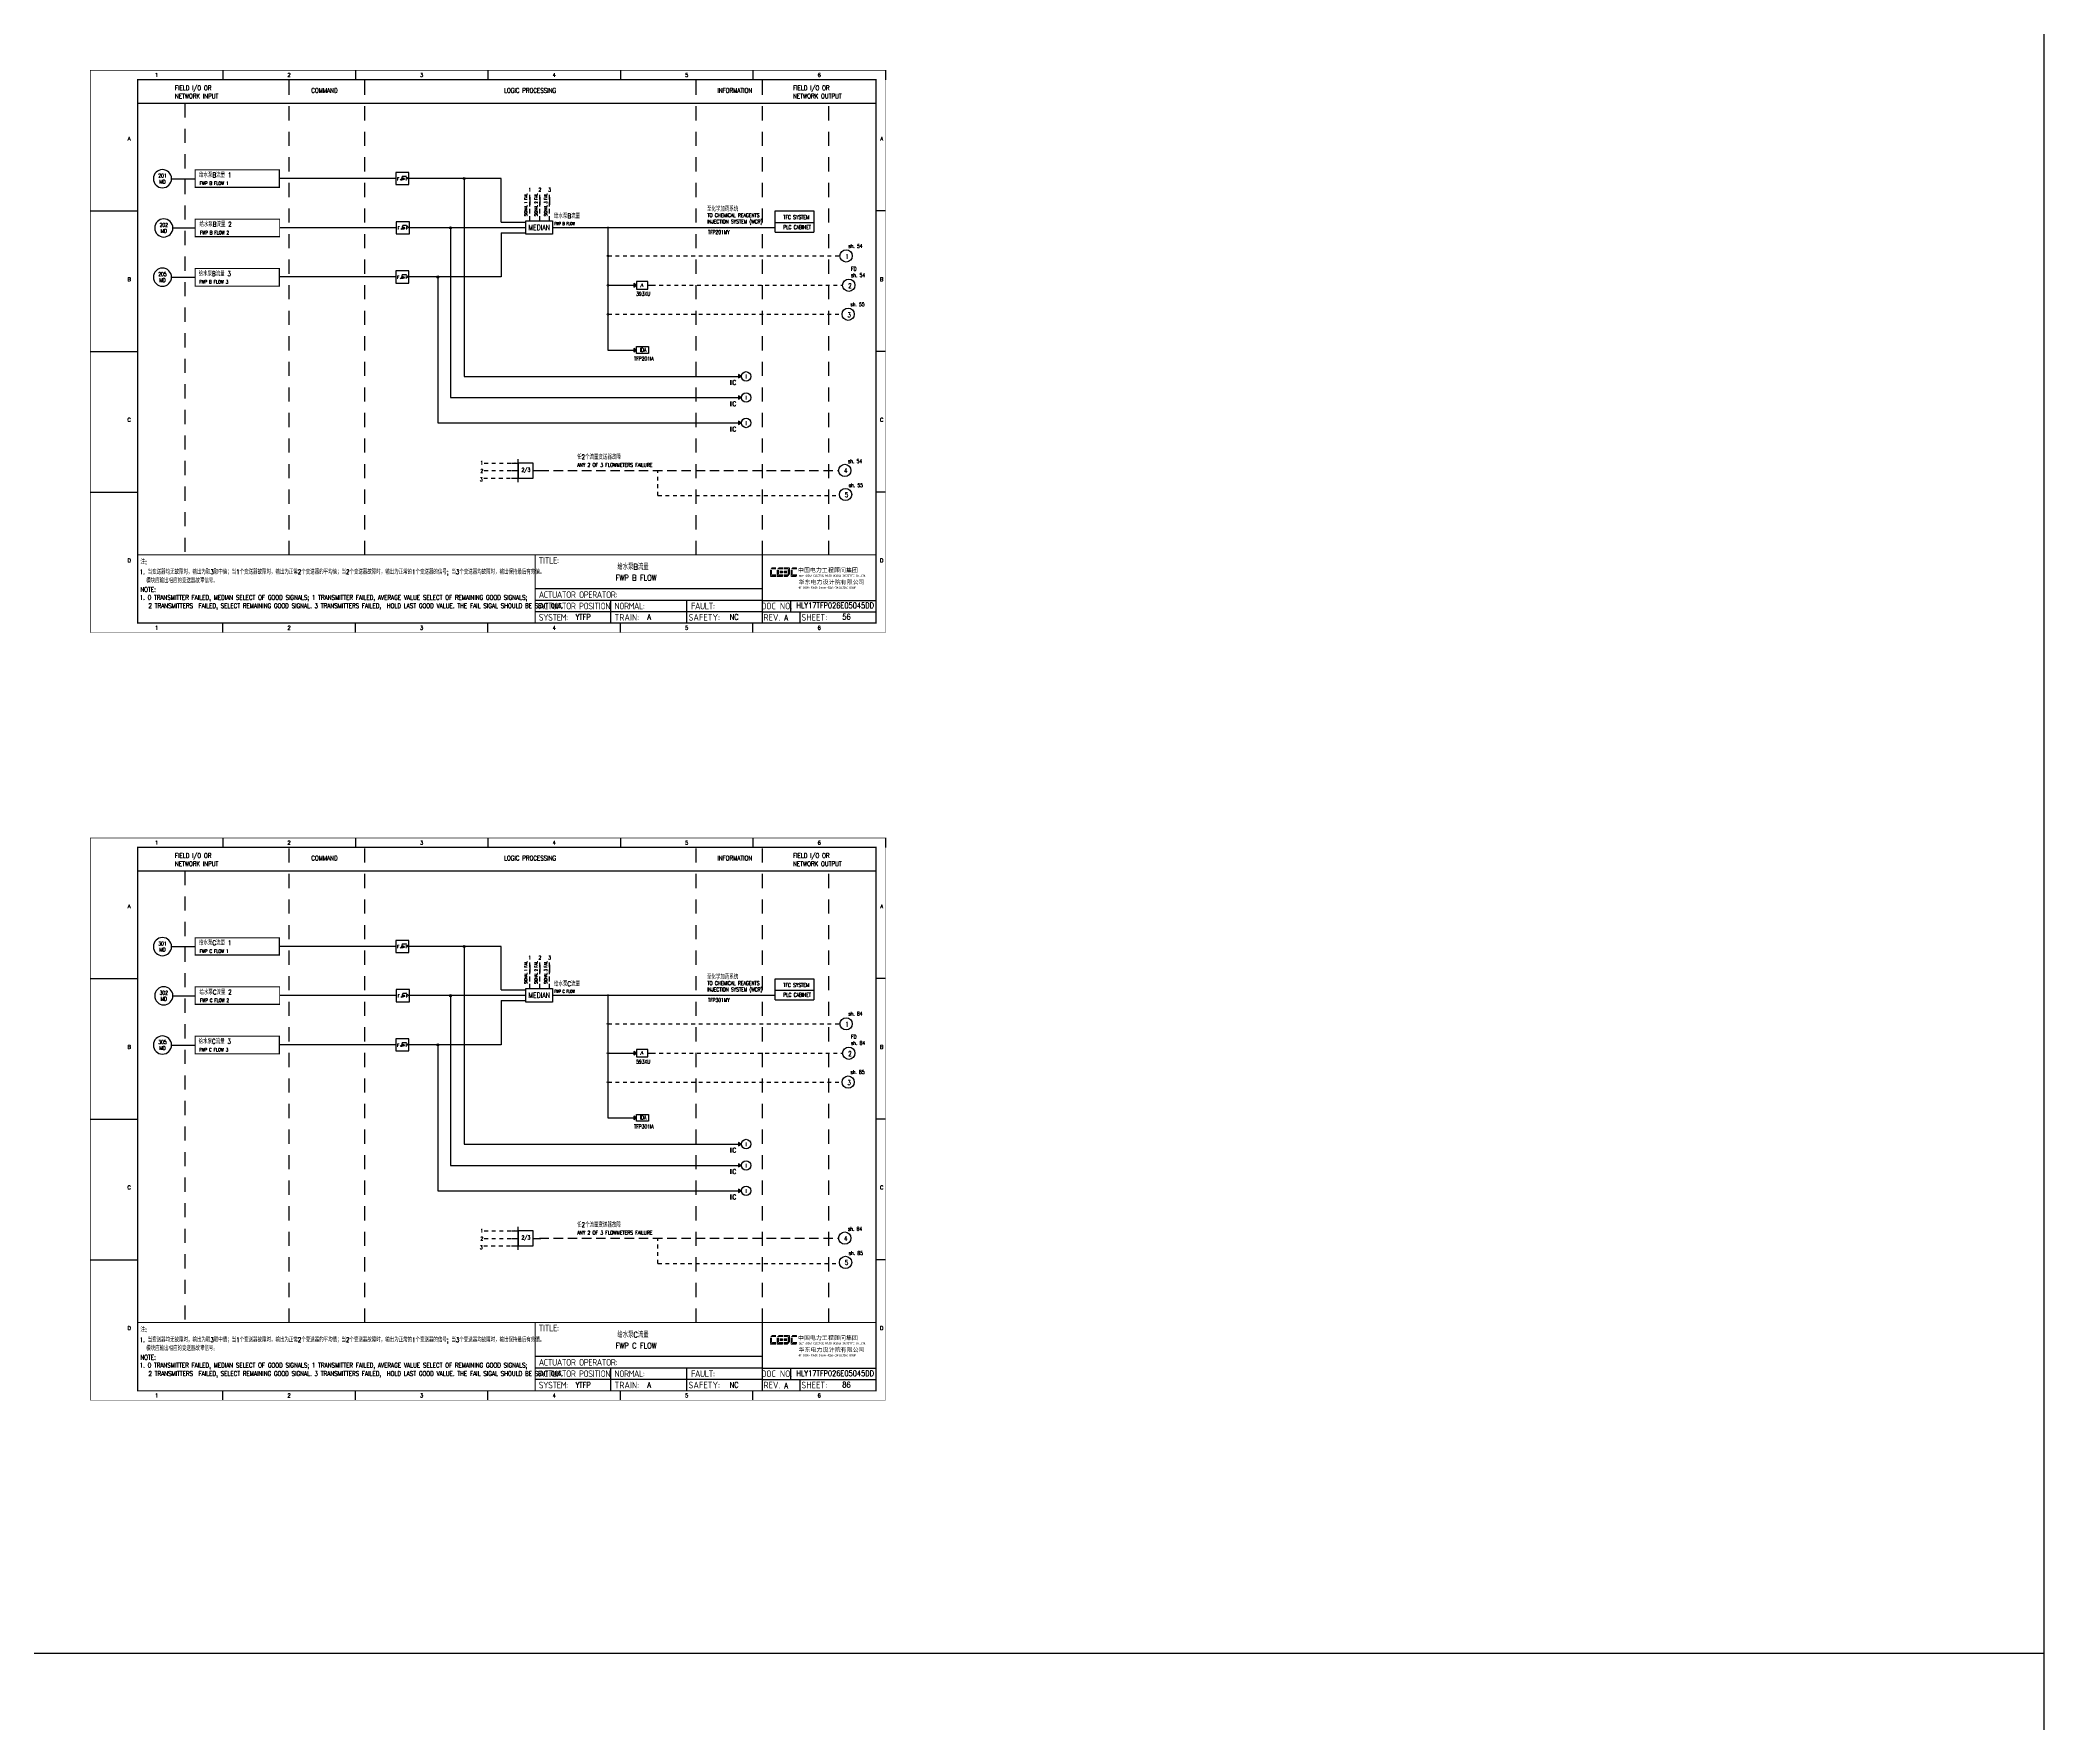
# Model space of a CAD drawing. Header units: millimetres. Extents: x 38833 to 52469, y 29493 to 32647.
# Drawn here: x 49439 to 50498, y 31070 to 31959 of the extents above; entities that cross this region are included whole.
import ezdxf
from ezdxf.enums import TextEntityAlignment as Align

# ---------------------------------------------------------------- set-up
doc = ezdxf.new("R2010")
doc.units = ezdxf.units.MM
for name, pattern in [('D2', [6, 2, -2, 2]), ('DASHED', [0.75, 0.5, -0.25]), ('JIS_02_0.7', [1.35, 0.75, -0.6])]:
    doc.linetypes.add(name, pattern=pattern)
for name, color, linetype in [('BLOCK', 7, 'Continuous'), ('BORDER', 1, 'Continuous'), ('INSTRUMENT', 4, 'Continuous'), ('MLINE', 6, 'Continuous'), ('TEXT', 7, 'Continuous'), ('TITLE', 1, 'Continuous'), ('TK', 7, 'Continuous'), ('Viewport', 7, 'Continuous'), ('图框_外框线', 7, 'Continuous'), ('图框_标题栏文字', 6, 'Continuous')]:
    doc.layers.add(name, color=color, linetype=linetype)
doc.styles.add('DANIEL', font='COMPLEX', dxfattribs={"width": 0.7, "bigfont": 'GVFS'})
doc.styles.add('ecepdi', font='simhei.ttf', dxfattribs={"width": 0.9})
doc.styles.add('ROMANS', font='romans', dxfattribs={"height": 0.2})
doc.styles.get("Standard").update_dxf_attribs({"font": 'romans.shx', "width": 0.7, "bigfont": 'hztxta.shx'})
doc.styles.add('工程字', font='gbenor.shx', dxfattribs={"bigfont": 'gbcbig.shx'})

# ---------------------------------------------------------------- blocks, each defined once
blk = doc.blocks.new('INS00')
at = {"layer": 'INSTRUMENT', "color": 0}
blk.add_lwpolyline([(6, 0, 1), (-6, 0, 1)], format="xyb", close=True, dxfattribs=at)
at = {"layer": 'INSTRUMENT', "flags": 1}
for tag, p in [('INSNAM', (0, 9)), ('INSDGN', (0, -9)), ('INSTYP', (0, -12)), ('INSSUP', (0, -15)), ('INSMAN', (0, -18)), ('INSREM', (0, -21))]:
    blk.add_attdef(tag, text='', height=3, dxfattribs=at).set_placement(p, align=Align.TOP_CENTER)
at = {"layer": 'INSTRUMENT', "width": 0.7}
for tag, p in [('INSIDE', (0, 2)), ('INSSYS', (0, -2))]:
    blk.add_attdef(tag, text='', height=2.5, dxfattribs=at).set_placement(p, align=Align.MIDDLE)
for tag, p in [('INSHH', (6, 3.5)), ('INSL', (6, -3)), ('INSLL', (6, -6))]:
    blk.add_attdef(tag, p, '', height=2.5, dxfattribs=at)
at = {"layer": 'INSTRUMENT', "linetype": 'DASHED', "width": 0.7}
blk.add_attdef('INSH', (6, 0.5), '', height=2.5, dxfattribs=at)
blk = doc.blocks.new('MEDS')
at = {"layer": 'Viewport'}
blk.add_lwpolyline([(-49.2, 0), (49.2, 0), (49.2, -49.2), (-49.2, -49.2)], close=True, dxfattribs=at)
at = {"color": 7, "linetype": 'Continuous', "style": 'ROMANS'}
blk.add_attdef('MEDIAN', text='', height=19.3, dxfattribs=at).set_placement((0, -24.6), align=Align.MIDDLE)
blk = doc.blocks.new('A$C1E0003F3')
h = blk.add_hatch(color=152)
edge = h.paths.add_edge_path()
edge.add_ellipse((5.2, 4.4), major_axis=(0, 0.211), ratio=0.769231, start_angle=-90, end_angle=0)
edge.add_line((5.2, 4.6), (3.2, 4.6))
edge.add_line((3.2, 4.6), (2.1, 3.4))
edge.add_line((2.1, 3.4), (5.3, 3.4))
edge.add_line((5.3, 3.4), (5.3, 4.4))
h.paths.add_polyline_path([(3.2, 3.2), (2.1, 3.2), (2.1, -0.4), (3.2, 0.9)])
edge = h.paths.add_edge_path()
edge.add_line((5.3, 0.8), (3.3, 0.8))
edge.add_line((3.3, 0.8), (2.1, -0.5))
edge.add_line((2.1, -0.5), (5.2, -0.5))
edge.add_ellipse((5.2, -0.3), major_axis=(0, 0.211), ratio=0.769231, start_angle=180, end_angle=270)
edge.add_line((5.3, -0.3), (5.3, 0.8))
h = blk.add_hatch(color=152)
edge = h.paths.add_edge_path()
edge.add_ellipse((8.8, 4.4), major_axis=(0, 0.211), ratio=0.769231, start_angle=-90, end_angle=0)
edge.add_line((8.8, 4.6), (6.8, 4.6))
edge.add_line((6.8, 4.6), (5.7, 3.4))
edge.add_line((5.7, 3.4), (8.9, 3.4))
edge.add_line((8.9, 3.4), (8.9, 4.4))
h.paths.add_polyline_path([(6.8, 3.2), (5.7, 3.2), (5.7, -0.4), (6.8, 0.9)])
edge = h.paths.add_edge_path()
edge.add_ellipse((8.8, 2.5), major_axis=(0, 0.211), ratio=0.769231, start_angle=-90, end_angle=0)
edge.add_line((8.8, 2.7), (7.2, 2.7))
edge.add_line((7.2, 2.7), (7.2, 1.4))
edge.add_line((7.2, 1.4), (8.8, 1.4))
edge.add_ellipse((8.8, 1.7), major_axis=(0, 0.211), ratio=0.769231, start_angle=180, end_angle=270)
edge.add_line((8.9, 1.7), (8.9, 2.5))
edge = h.paths.add_edge_path()
edge.add_line((8.9, 0.8), (6.9, 0.8))
edge.add_line((6.9, 0.8), (5.7, -0.5))
edge.add_line((5.7, -0.5), (8.8, -0.5))
edge.add_ellipse((8.8, -0.3), major_axis=(0, 0.211), ratio=0.769231, start_angle=180, end_angle=270)
edge.add_line((8.9, -0.3), (8.9, 0.8))
h = blk.add_hatch(color=1)
edge = h.paths.add_edge_path()
edge.add_line((12.5, 4.6), (9.5, 4.6))
edge.add_ellipse((9.5, 4.4), major_axis=(0, 0.211), ratio=0.769231, start_angle=0, end_angle=90)
edge.add_line((9.3, 4.4), (9.3, 3.4))
edge.add_line((9.3, 3.4), (11.3, 3.4))
edge.add_line((11.3, 3.4), (12.5, 4.6))
h.paths.add_polyline_path([(12.6, 4.6), (11.4, 3.2), (11.4, 0.9), (12.6, 0.9)])
edge = h.paths.add_edge_path()
edge.add_line((11, 2.7), (9.5, 2.7))
edge.add_ellipse((9.5, 2.5), major_axis=(0, 0.211), ratio=0.769231, start_angle=0, end_angle=90)
edge.add_line((9.3, 2.5), (9.3, 1.7))
edge.add_ellipse((9.5, 1.7), major_axis=(0, 0.211), ratio=0.769231, start_angle=90, end_angle=180)
edge.add_line((9.5, 1.4), (11, 1.4))
edge.add_line((11, 1.4), (11, 2.7))
h = blk.add_hatch(color=1)
edge = h.paths.add_edge_path()
edge.add_line((12.6, 0.8), (9.3, 0.8))
edge.add_line((9.3, 0.8), (9.3, -0.3))
edge.add_ellipse((9.5, -0.3), major_axis=(0, 0.211), ratio=0.769231, start_angle=90, end_angle=180)
edge.add_line((9.5, -0.5), (11.4, -0.5))
edge.add_line((11.4, -0.5), (12.6, 0.8))
h = blk.add_hatch(color=152)
edge = h.paths.add_edge_path()
edge.add_ellipse((16.1, 4.4), major_axis=(0, 0.211), ratio=0.769231, start_angle=-90, end_angle=0)
edge.add_line((16.1, 4.6), (14.1, 4.6))
edge.add_line((14.1, 4.6), (13, 3.4))
edge.add_line((13, 3.4), (16.3, 3.4))
edge.add_line((16.3, 3.4), (16.3, 4.4))
h.paths.add_polyline_path([(14.1, 3.2), (13, 3.2), (13, -0.4), (14.1, 0.9)])
edge = h.paths.add_edge_path()
edge.add_line((16.3, 0.8), (14.2, 0.8))
edge.add_line((14.2, 0.8), (13, -0.5))
edge.add_line((13, -0.5), (16, -0.5))
edge.add_ellipse((16, -0.1), major_axis=(0, 0.316), ratio=0.769231, start_angle=180, end_angle=270)
edge.add_line((16.3, -0.1), (16.3, 0.8))
at = {"layer": 'TITLE', "color": 7, "style": 'ecepdi'}
for s, p in [('中', (16.9, 1.9)), ('国', (20.1, 2)), ('电', (23.2, 2)), ('力', (26.4, 2)), ('工', (29.5, 1.9)), ('程', (32.7, 2)), ('顾', (35.9, 2)), ('问', (39.1, 1.9)), ('集', (42.3, 2)), ('团', (45.4, 2)), ('华', (17.2, -4.3)), ('东', (20.4, -4.3)), ('电', (23.6, -4.3)), ('力', (26.7, -4.3)), ('设', (29.9, -4.3)), ('计', (33.1, -4.3)), ('院', (36.3, -4.3)), ('有', (39.4, -4.3)), ('限', (42.6, -4.3)), ('公', (45.8, -4.4)), ('司', (48.9, -4.3))]:
    blk.add_text(s, height=2.2, dxfattribs=at).set_placement(p)
at = {"layer": 'TITLE', "color": 7, "style": 'ecepdi', "width": 0.975}
for s, p in [('E', (17.6, 0)), ('A', (18.3, 0)), ('S', (19, 0)), ('T', (19.7, 0)), ('C', (21.1, 0.1)), ('H', (21.8, 0.1)), ('I', (22.5, 0.1)), ('N', (23.2, 0.1)), ('A', (23.9, 0.1)), ('E', (25.4, 0.1)), ('L', (26.1, 0.1)), ('E', (26.8, 0.1)), ('C', (27.5, 0.1)), ('T', (28.2, 0.1)), ('R', (28.9, 0.1)), ('I', (29.6, 0.1)), ('C', (30.3, 0.1)), ('P', (31.6, 0.1)), ('O', (32.3, 0.1)), ('W', (33, 0.1)), ('E', (33.7, 0.1)), ('R', (34.4, 0.1)), ('D', (35.8, 0.1)), ('E', (36.5, 0.1)), ('S', (37.2, 0.1)), ('I', (37.9, 0.1)), ('G', (38.7, 0.1)), ('N', (39.4, 0.1)), ('I', (40.7, 0.1)), ('N', (41.4, 0.1)), ('S', (42.1, 0.1)), ('T', (42.8, 0.1)), ('I', (43.5, 0.1)), ('T', (44.2, 0.1)), ('U', (44.9, 0.1)), ('T', (45.6, 0.1)), ('E', (46.3, 0.1)), ('C', (47.8, 0.1)), ('O', (48.5, 0.1)), ('L', (50.6, 0.1)), ('T', (51.3, 0.1)), ('D', (52, 0.1)), ('OF', (18, -6.2)), ('O', (17.7, -6.2)), ('F', (18.4, -6.2)), ('C', (19.8, -6.2)), ('H', (20.5, -6.2)), ('I', (21.2, -6.2)), ('N', (21.9, -6.2)), ('A', (22.6, -6.2)), ('P', (24, -6.2)), ('O', (24.7, -6.2)), ('W', (25.4, -6.2)), ('E', (26.1, -6.2)), ('R', (26.8, -6.2)), ('E', (28.2, -6.2)), ('N', (28.9, -6.3)), ('G', (29.6, -6.3)), ('I', (30.3, -6.3)), ('N', (31, -6.3)), ('E', (31.7, -6.3)), ('E', (32.4, -6.3)), ('R', (33.1, -6.2)), ('I', (33.8, -6.2)), ('N', (34.5, -6.3)), ('G', (35.2, -6.2)), ('C', (36.6, -6.2)), ('O', (37.3, -6.2)), ('N', (38, -6.2)), ('S', (38.7, -6.2)), ('U', (39.4, -6.2)), ('L', (40.1, -6.2)), ('T', (40.8, -6.2)), ('I', (41.5, -6.2)), ('N', (42.2, -6.2)), ('G', (42.9, -6.2)), ('G', (44.3, -6.2)), ('R', (45, -6.2)), ('O', (45.7, -6.2)), ('U', (46.4, -6.2)), ('P', (47.1, -6.2)), ('.', (49.2, 0.1)), (',', (49.9, 0.1)), ('.', (52.7, 0.1))]:
    blk.add_text(s, height=1, dxfattribs=at).set_placement(p, align=Align.MIDDLE_CENTER)
blk = doc.blocks.new('A$C613255F0')
for p, q in [((70, 297), (70, 292)), ((140, 297), (140, 292)), ((210, 297), (210, 292)), ((280, 297), (280, 292)), ((350, 297), (350, 292)), ((420, 297), (420, 292)), ((0, 222.8), (25, 222.8)), ((420, 222.8), (415, 222.8)), ((0, 148.5), (25, 148.5)), ((420, 148.5), (415, 148.5)), ((0, 74.2), (25, 74.2)), ((420, 74.2), (415, 74.2)), ((70, 0), (70, 5)), ((140, 0), (140, 5)), ((210, 0), (210, 5)), ((280, 0), (280, 5)), ((350, 0), (350, 5))]:
    blk.add_line(p, q)
at = {"layer": 'MLINE', "linetype": 'JIS_02_0.7', "ltscale": 10}
for p, q in [((105, 41), (105, 292)), ((145, 41), (145, 292)), ((320, 41), (320, 292)), ((355, 41), (355, 292)), ((50, 279.6), (50, 41)), ((390, 41), (390, 279.6))]:
    blk.add_line(p, q, dxfattribs=at)
at = {"layer": 'MLINE'}
blk.add_line((25, 279.6), (415, 279.6), dxfattribs=at)
at = {"layer": '图框_外框线'}
for p, q in [((355, 5), (355, 41)), ((355, 23), (235, 23)), ((355, 17), (235, 17)), ((355, 11), (235, 11)), ((355, 11), (235, 11)), ((275, 11), (275, 17)), ((275, 5), (275, 11)), ((315, 11), (315, 17)), ((315, 5), (315, 11)), ((355, 17), (415, 17)), ((355, 11), (415, 11)), ((370, 11), (370, 17)), ((375, 5), (375, 11))]:
    blk.add_line(p, q, dxfattribs=at)
for points, const_width in [([(0, 0), (420, 0), (420, 297), (0, 297)], 0.3), ([(25, 5), (415, 5), (415, 292), (25, 292)], 0.6)]:
    blk.add_lwpolyline(points, close=True, dxfattribs=dict(at, const_width=const_width))
at = {"layer": '图框_外框线', "const_width": 0.6}
blk.add_lwpolyline([(235, 41), (25, 41)], dxfattribs=at)
at = {"layer": '图框_外框线'}
blk.add_lwpolyline([(415, 41, 0.6, 0.6, 0), (235, 41, 0.6, 0.6, 0), (235, 5, 0, 0, 0)], format="xyseb", dxfattribs=at)
blk.add_blockref('A$C1E0003F3', (356.9, 29.9))
at = {"layer": 'MLINE', "char_height": 2.5, "width": 31.896, "attachment_point": 1}
for s, insert in [('FIELD I/O OR', (44.7, 288.9)), ('COMMAND', (116.7, 287.6)), ('LOGIC PROCESSING', (218.5, 287.6)), ('INFORMATION', (331.2, 287.6)), ('FIELD I/O OR', (371.2, 288.9)), ('NETWORK INPUT', (44.7, 284.6)), ('NETWORK OUTPUT', (371.2, 284.6))]:
    blk.add_mtext(s, dxfattribs=dict(at, insert=insert))
at = {"layer": 'TK', "color": 3}
for s, p in [('1', (35, 294.5)), ('2', (105, 294.5)), ('3', (175, 294.5)), ('4', (245, 294.5)), ('5', (315, 294.5)), ('6', (385, 294.5)), ('1', (35, 2.5)), ('2', (105, 2.5)), ('3', (175, 2.5)), ('4', (245, 2.5)), ('5', (315, 2.5)), ('6', (385, 2.5))]:
    blk.add_text(s, height=2, dxfattribs=at).set_placement(p, align=Align.MIDDLE)
for s, p in [('A', (20.5, 259.9)), ('A', (418, 259.9)), ('B', (20.5, 185.6)), ('B', (418, 185.6)), ('C', (20.5, 111.4)), ('C', (418, 111.4)), ('D', (20.5, 37.1)), ('D', (418, 37.1))]:
    blk.add_text(s, height=2, dxfattribs=at).set_placement(p, align=Align.CENTER)
at = {"layer": '图框_标题栏文字', "char_height": 3.5, "style": '工程字'}
for s, insert, width, attachment_point in [('{\\T0.9; TITLE:}', (234.9, 38.1), 14.225, 4), ('{\\T0.9; ACTUATOR OPERATOR:}', (235, 20), 40, 4), ('{\\T0.9; ACTUATOR POSITION}', (235, 14), 45, 4), ('{\\T0.9; NORMAL:}', (275, 14), 18.256, 4), ('{\\T0.9; FAULT:}', (315.4, 14), 15, 4), ('DOC NO.', (362.5, 14), 15, 5), ('{\\T0.9; SYSTEM:}', (235, 8), 17.953, 4), ('{\\T0.9; }TRAIN: ', (275, 8), 17.664, 4), ('SAFETY:', (324.3, 8), 22.399, 5), ('REV.', (360, 8), 10, 5), ('SHEET:', (382.4, 8), 20, 5)]:
    blk.add_mtext(s, dxfattribs=dict(at, insert=insert, width=width, attachment_point=attachment_point))

msp = doc.modelspace()

# ---------------------------------------------------------------- hatches: boundary and pattern name
h = msp.add_hatch(color=7)
edge = h.paths.add_edge_path()
edge.add_arc((49663.1, 31886.2), 0.55, 0, 360)
h = msp.add_hatch(color=7)
edge = h.paths.add_edge_path()
edge.add_arc((49663.1, 31886.2), 0.393, 0, 360)
h = msp.add_hatch(color=7)
edge = h.paths.add_edge_path()
edge.add_arc((49663.1, 31886.2), 0.393, 0, 360)
h = msp.add_hatch(color=7)
edge = h.paths.add_edge_path()
edge.add_arc((49655.8, 31860.2), 0.55, 0, 360)
h = msp.add_hatch(color=7)
edge = h.paths.add_edge_path()
edge.add_arc((49655.8, 31860.2), 0.393, 0, 360)
h = msp.add_hatch(color=7)
edge = h.paths.add_edge_path()
edge.add_arc((49655.8, 31860.2), 0.393, 0, 360)
h = msp.add_hatch(color=7)
edge = h.paths.add_edge_path()
edge.add_arc((49739, 31860.3), 0.55, 0, 360)
h = msp.add_hatch(color=7)
edge = h.paths.add_edge_path()
edge.add_arc((49739, 31845.3), 0.393, 0, 360)
h = msp.add_hatch(color=7)
edge = h.paths.add_edge_path()
edge.add_arc((49649.2, 31834.2), 0.55, 0, 360)
h = msp.add_hatch(color=7)
edge = h.paths.add_edge_path()
edge.add_arc((49649.2, 31834.2), 0.393, 0, 360)
h = msp.add_hatch(color=7)
edge = h.paths.add_edge_path()
edge.add_arc((49649.2, 31834.2), 0.393, 0, 360)
h = msp.add_hatch(color=7)
edge = h.paths.add_edge_path()
edge.add_arc((49739, 31829.8), 0.393, 0, 360)
h = msp.add_hatch(color=7)
edge = h.paths.add_edge_path()
edge.add_arc((49739, 31814.5), 0.393, 0, 360)
for color, points in [(256, [(49754.1, 31795.6), (49752.6, 31796.4), (49752.6, 31794.7)]), (7, [(49809.5, 31781.7), (49808, 31782.6), (49808, 31780.9)]), (7, [(49809.5, 31770.5), (49808, 31771.4), (49808, 31769.6)]), (7, [(49809.5, 31757.1), (49808, 31758), (49808, 31756.2)]), (256, [(49754.1, 31390), (49752.6, 31390.9), (49752.6, 31389.2)]), (7, [(49809.5, 31376.2), (49808, 31377), (49808, 31375.3)]), (7, [(49809.5, 31364.9), (49808, 31365.8), (49808, 31364.1)]), (7, [(49809.5, 31351.5), (49808, 31352.4), (49808, 31350.7)])]:
    msp.add_hatch(color=color).paths.add_polyline_path(points)
h = msp.add_hatch(color=7)
edge = h.paths.add_edge_path()
edge.add_arc((49663.1, 31480.6), 0.55, 0, 360)
h = msp.add_hatch(color=7)
edge = h.paths.add_edge_path()
edge.add_arc((49663.1, 31480.6), 0.393, 0, 360)
h = msp.add_hatch(color=7)
edge = h.paths.add_edge_path()
edge.add_arc((49663.1, 31480.6), 0.393, 0, 360)
h = msp.add_hatch(color=7)
edge = h.paths.add_edge_path()
edge.add_arc((49655.8, 31454.6), 0.55, 0, 360)
h = msp.add_hatch(color=7)
edge = h.paths.add_edge_path()
edge.add_arc((49655.8, 31454.6), 0.393, 0, 360)
h = msp.add_hatch(color=7)
edge = h.paths.add_edge_path()
edge.add_arc((49655.8, 31454.6), 0.393, 0, 360)
h = msp.add_hatch(color=7)
edge = h.paths.add_edge_path()
edge.add_arc((49739, 31454.8), 0.55, 0, 360)
h = msp.add_hatch(color=7)
edge = h.paths.add_edge_path()
edge.add_arc((49739, 31439.7), 0.393, 0, 360)
h = msp.add_hatch(color=7)
edge = h.paths.add_edge_path()
edge.add_arc((49649.2, 31428.6), 0.55, 0, 360)
h = msp.add_hatch(color=7)
edge = h.paths.add_edge_path()
edge.add_arc((49649.2, 31428.6), 0.393, 0, 360)
h = msp.add_hatch(color=7)
edge = h.paths.add_edge_path()
edge.add_arc((49649.2, 31428.6), 0.393, 0, 360)
h = msp.add_hatch(color=7)
edge = h.paths.add_edge_path()
edge.add_arc((49739, 31424.2), 0.393, 0, 360)
h = msp.add_hatch(color=7)
edge = h.paths.add_edge_path()
edge.add_arc((49739, 31408.9), 0.393, 0, 360)
at = {"layer": 'BORDER'}
for points in [[(49754.1, 31829.8), (49752.6, 31830.7), (49752.6, 31828.9)], [(49754.1, 31424.2), (49752.6, 31425.1), (49752.6, 31423.4)]]:
    msp.add_hatch(color=256, dxfattribs=at).paths.add_polyline_path(points)

# ---------------------------------------------------------------- linework, layer by layer
at = {"color": 7}
for p, q in [((49508.5, 31886.1), (49520.9, 31886.1)), ((49565.6, 31881.4), (49520.9, 31881.4)), ((49565.6, 31881.4), (49565.6, 31890.8)), ((49627, 31886.2), (49565.6, 31886.2)), ((49629.8, 31885.2), (49629.4, 31885.8)), ((49630.3, 31887.5), (49629.8, 31885.2)), ((49630.3, 31887.5), (49632.4, 31887.5)), ((49630.9, 31886.5), (49630.4, 31885.7)), ((49630.4, 31885.7), (49630.9, 31885.7)), ((49630.9, 31886.5), (49631.5, 31885.7)), ((49631.5, 31885.7), (49630.9, 31885.7)), ((49632.4, 31887.5), (49632.6, 31887.3)), ((49682.6, 31886.2), (49633.9, 31886.2)), ((49682.6, 31863.2), (49682.6, 31886.2)), ((49509.2, 31860.1), (49520.9, 31860.1)), ((49627.2, 31860.2), (49565.6, 31860.2)), ((49630.1, 31859.2), (49629.7, 31859.8)), ((49630.6, 31861.5), (49630.1, 31859.2)), ((49630.6, 31861.5), (49632.6, 31861.5)), ((49631.2, 31860.5), (49630.6, 31859.7)), ((49630.6, 31859.7), (49631.2, 31859.7)), ((49631.2, 31860.5), (49631.7, 31859.7)), ((49631.7, 31859.7), (49631.2, 31859.7)), ((49632.6, 31861.5), (49632.8, 31861.3)), ((49695.6, 31860.2), (49633.9, 31860.2)), ((49682.6, 31863.2), (49695.6, 31863.2)), ((49565.6, 31855.4), (49520.9, 31855.4)), ((49682.6, 31857.5), (49695.6, 31857.5)), ((49682.6, 31857.5), (49682.6, 31834.2)), ((49565.6, 31829.4), (49565.6, 31838.7)), ((49508.5, 31834.1), (49520.9, 31834.1)), ((49627, 31834.2), (49565.6, 31834.2)), ((49629.8, 31833.2), (49629.4, 31833.8)), ((49630.3, 31835.5), (49629.8, 31833.2)), ((49630.3, 31835.5), (49632.4, 31835.5)), ((49630.9, 31834.5), (49630.4, 31833.6)), ((49630.4, 31833.6), (49630.9, 31833.6)), ((49630.9, 31834.5), (49631.5, 31833.6)), ((49631.5, 31833.6), (49630.9, 31833.6)), ((49632.4, 31835.5), (49632.6, 31835.3)), ((49682.6, 31834.2), (49633.9, 31834.2)), ((49663.1, 31781.7), (49809.5, 31781.7)), ((49655.8, 31770.5), (49809.5, 31770.5)), ((49649.2, 31757.1), (49808, 31757.1)), ((49508.5, 31480.5), (49520.9, 31480.5)), ((49565.6, 31475.9), (49565.6, 31485.2)), ((49627, 31480.6), (49565.6, 31480.6)), ((49629.8, 31479.6), (49629.4, 31480.2)), ((49630.3, 31481.9), (49629.8, 31479.6)), ((49630.3, 31481.9), (49632.4, 31481.9)), ((49630.9, 31480.9), (49630.4, 31480.1)), ((49630.4, 31480.1), (49630.9, 31480.1)), ((49630.9, 31480.9), (49631.5, 31480.1)), ((49631.5, 31480.1), (49630.9, 31480.1)), ((49632.4, 31481.9), (49632.6, 31481.7)), ((49682.6, 31480.6), (49633.9, 31480.6)), ((49682.6, 31457.7), (49682.6, 31480.6)), ((49565.6, 31475.9), (49520.9, 31475.9)), ((49682.6, 31457.7), (49695.6, 31457.7)), ((49509.2, 31454.5), (49520.9, 31454.5)), ((49565.6, 31449.9), (49520.9, 31449.9)), ((49627.2, 31454.6), (49565.6, 31454.6)), ((49630.1, 31453.6), (49629.7, 31454.2)), ((49630.6, 31455.9), (49630.1, 31453.6)), ((49630.6, 31455.9), (49632.6, 31455.9)), ((49631.2, 31454.9), (49630.6, 31454.1)), ((49630.6, 31454.1), (49631.2, 31454.1)), ((49631.2, 31454.9), (49631.7, 31454.1)), ((49631.7, 31454.1), (49631.2, 31454.1)), ((49632.6, 31455.9), (49632.8, 31455.7)), ((49695.6, 31454.6), (49633.9, 31454.6)), ((49682.6, 31452), (49695.6, 31452)), ((49682.6, 31452), (49682.6, 31428.6)), ((49508.5, 31428.5), (49520.9, 31428.5)), ((49565.6, 31423.8), (49565.6, 31433.2)), ((49627, 31428.6), (49565.6, 31428.6)), ((49629.8, 31427.6), (49629.4, 31428.2)), ((49630.3, 31429.9), (49629.8, 31427.6)), ((49630.3, 31429.9), (49632.4, 31429.9)), ((49630.9, 31428.9), (49630.4, 31428.1)), ((49630.4, 31428.1), (49630.9, 31428.1)), ((49630.9, 31428.9), (49631.5, 31428.1)), ((49631.5, 31428.1), (49630.9, 31428.1)), ((49632.4, 31429.9), (49632.6, 31429.7)), ((49682.6, 31428.6), (49633.9, 31428.6)), ((49663.1, 31376.2), (49809.5, 31376.2)), ((49655.8, 31364.9), (49809.5, 31364.9)), ((49649.2, 31351.5), (49808, 31351.5))]:
    msp.add_line(p, q, dxfattribs=at)
for p, q in [((49663.1, 31886.2), (49663.1, 31781.7)), ((49655.8, 31860.2), (49655.8, 31770.5)), ((49709.8, 31860.4), (49827.3, 31860.4)), ((49739, 31860.3), (49739, 31795.6)), ((49827.3, 31862.9), (49847.8, 31862.9)), ((49827.3, 31857.9), (49847.8, 31857.9)), ((49649.2, 31834.2), (49649.2, 31757.1)), ((49739, 31829.8), (49752.1, 31829.8)), ((49739, 31795.6), (49754.1, 31795.6)), ((49663.1, 31480.6), (49663.1, 31376.2)), ((49827.3, 31457.4), (49847.8, 31457.4)), ((49655.8, 31454.6), (49655.8, 31364.9)), ((49709.8, 31454.8), (49827.3, 31454.8)), ((49739, 31454.8), (49739, 31390)), ((49827.3, 31452.4), (49847.8, 31452.4)), ((49649.2, 31428.6), (49649.2, 31351.5)), ((49739, 31424.2), (49752.1, 31424.2)), ((49739, 31390), (49754.1, 31390)), ((39417.5, 31107.2), (50497.5, 31107.2))]:
    msp.add_line(p, q)
at = {"color": 7, "linetype": 'DASHED', "ltscale": 5}
for p, q in [((49697.7, 31863.9), (49697.7, 31878.1)), ((49703.1, 31863.9), (49703.1, 31878.1)), ((49708.2, 31863.9), (49708.2, 31878.1)), ((49697.7, 31458.4), (49697.7, 31472.5)), ((49703.1, 31458.4), (49703.1, 31472.5)), ((49708.2, 31458.4), (49708.2, 31472.5))]:
    msp.add_line(p, q, dxfattribs=at)
at = {"linetype": 'D2'}
for p, q in [((49739, 31845.3), (49861.5, 31845.3)), ((49762.1, 31829.8), (49863, 31829.8)), ((49739, 31814.5), (49862.6, 31814.5)), ((49765.4, 31718.7), (49765.4, 31732)), ((49765.4, 31718.7), (49861.3, 31718.7)), ((49739, 31439.7), (49861.5, 31439.7)), ((49762.1, 31424.2), (49863, 31424.2)), ((49739, 31408.9), (49862.6, 31408.9)), ((49765.4, 31313.1), (49765.4, 31326.5)), ((49765.4, 31313.1), (49861.3, 31313.1))]:
    msp.add_line(p, q, dxfattribs=at)
at = {"color": 7, "linetype": 'D2'}
for p, q in [((49673.7, 31735.9), (49688.2, 31735.9)), ((49673.4, 31727.9), (49688, 31727.9)), ((49673.7, 31731.9), (49688.2, 31731.9)), ((49673.7, 31330.4), (49688.2, 31330.4)), ((49673.4, 31322.4), (49688, 31322.4)), ((49673.7, 31326.4), (49688.2, 31326.4))]:
    msp.add_line(p, q, dxfattribs=at)
at = {"color": 1}
for p, q in [((49691.5, 31725.9), (49691.5, 31737.9)), ((49699.5, 31731.9), (49703.5, 31731.9)), ((49691.5, 31320.4), (49691.5, 31332.4)), ((49699.5, 31326.4), (49703.5, 31326.4))]:
    msp.add_line(p, q, dxfattribs=at)
at = {"color": 7, "linetype": 'DASHED', "ltscale": 10}
for p, q in [((49702.8, 31732), (49860.9, 31732)), ((49702.8, 31326.5), (49860.9, 31326.5))]:
    msp.add_line(p, q, dxfattribs=at)
for points in [[(39417.5, 32646.7), (50497.5, 32646.7), (50497.5, 29493.1), (39417.5, 29493.1)], [(49754.1, 31795.6), (49752.6, 31796.4), (49752.6, 31794.7)], [(49754.1, 31797.4), (49760.5, 31797.4), (49760.5, 31793.8), (49754.1, 31793.8)], [(49754.1, 31390), (49752.6, 31390.9), (49752.6, 31389.2)], [(49754.1, 31391.8), (49760.5, 31391.8), (49760.5, 31388.3), (49754.1, 31388.3)]]:
    msp.add_lwpolyline(points, close=True)
at = {"color": 7, "const_width": 0.5}
for points in [[(49520.9, 31890.8), (49565.6, 31890.8), (49565.6, 31881.4), (49520.9, 31881.4), (49520.9, 31890.8)], [(49520.9, 31864.8), (49565.6, 31864.8), (49565.6, 31855.4), (49520.9, 31855.4), (49520.9, 31864.8)], [(49520.9, 31838.7), (49565.6, 31838.7), (49565.6, 31829.4), (49520.9, 31829.4), (49520.9, 31838.7)], [(49520.9, 31485.2), (49565.6, 31485.2), (49565.6, 31475.9), (49520.9, 31475.9), (49520.9, 31485.2)], [(49520.9, 31459.2), (49565.6, 31459.2), (49565.6, 31449.9), (49520.9, 31449.9), (49520.9, 31459.2)], [(49520.9, 31433.2), (49565.6, 31433.2), (49565.6, 31423.8), (49520.9, 31423.8), (49520.9, 31433.2)]]:
    msp.add_lwpolyline(points, dxfattribs=at)
at = {"color": 7}
for points in [[(49627, 31883), (49633.9, 31883), (49633.9, 31889.4), (49627, 31889.4)], [(49627.2, 31857), (49634.1, 31857), (49634.1, 31863.4), (49627.2, 31863.4)], [(49627, 31831), (49633.9, 31831), (49633.9, 31837.4), (49627, 31837.4)], [(49809.5, 31781.7), (49808, 31782.6), (49808, 31780.9)], [(49809.5, 31770.5), (49808, 31771.4), (49808, 31769.6)], [(49809.5, 31757.1), (49808, 31758), (49808, 31756.2)], [(49627, 31477.4), (49633.9, 31477.4), (49633.9, 31483.8), (49627, 31483.8)], [(49627.2, 31451.4), (49634.1, 31451.4), (49634.1, 31457.8), (49627.2, 31457.8)], [(49627, 31425.4), (49633.9, 31425.4), (49633.9, 31431.8), (49627, 31431.8)], [(49809.5, 31376.2), (49808, 31377), (49808, 31375.3)], [(49809.5, 31364.9), (49808, 31365.8), (49808, 31364.1)], [(49809.5, 31351.5), (49808, 31352.4), (49808, 31350.7)]]:
    msp.add_lwpolyline(points, close=True, dxfattribs=at)
for points in [[(49697.7, 31876.3), (49697.7, 31872.3)], [(49703.1, 31876.3), (49703.1, 31872.3)], [(49708.2, 31876.3), (49708.2, 31872.3)], [(49697.7, 31470.8), (49697.7, 31466.8)], [(49703.1, 31470.8), (49703.1, 31466.8)], [(49708.2, 31470.8), (49708.2, 31466.8)]]:
    msp.add_lwpolyline(points, dxfattribs=at)
for points in [[(49827.3, 31857.9), (49827.3, 31869.1), (49847.8, 31869.1), (49847.8, 31857.9)], [(49827.3, 31452.4), (49827.3, 31463.5), (49847.8, 31463.5), (49847.8, 31452.4)]]:
    msp.add_lwpolyline(points)
at = {"color": 1}
for points in [[(49691.5, 31727.9), (49699.5, 31727.9), (49699.5, 31735.9), (49691.5, 31735.9)], [(49691.5, 31322.4), (49699.5, 31322.4), (49699.5, 31330.4), (49691.5, 31330.4)]]:
    msp.add_lwpolyline(points, close=True, dxfattribs=at)
at = {"color": 7}
for centre, radius in [((49663.1, 31886.2), 0.55), ((49663.1, 31886.2), 0.393), ((49663.1, 31886.2), 0.393), ((49655.8, 31860.2), 0.55), ((49655.8, 31860.2), 0.393), ((49655.8, 31860.2), 0.393), ((49739, 31845.3), 0.393), ((49649.2, 31834.2), 0.55), ((49649.2, 31834.2), 0.393), ((49649.2, 31834.2), 0.393), ((49739, 31829.8), 0.393), ((49739, 31814.5), 0.393), ((49812, 31781.7), 2.5), ((49812, 31770.5), 2.5), ((49812, 31757.1), 2.5), ((49663.1, 31480.6), 0.55), ((49663.1, 31480.6), 0.393), ((49663.1, 31480.6), 0.393), ((49655.8, 31454.6), 0.55), ((49655.8, 31454.6), 0.393), ((49655.8, 31454.6), 0.393), ((49739, 31439.7), 0.393), ((49649.2, 31428.6), 0.55), ((49649.2, 31428.6), 0.393), ((49649.2, 31428.6), 0.393), ((49739, 31424.2), 0.393), ((49739, 31408.9), 0.393), ((49812, 31376.2), 2.5), ((49812, 31364.9), 2.5), ((49812, 31351.5), 2.5)]:
    msp.add_circle(centre, radius, dxfattribs=at)
for centre in [(49864.1, 31732), (49864.5, 31719.3), (49864.1, 31326.5), (49864.5, 31313.7)]:
    msp.add_circle(centre, 3.25)
at = {"layer": 'BORDER'}
for p, q in [((49752.1, 31829.8), (49754.1, 31829.8)), ((49760.1, 31829.8), (49762.1, 31829.8)), ((49752.1, 31424.2), (49754.1, 31424.2)), ((49760.1, 31424.2), (49762.1, 31424.2))]:
    msp.add_line(p, q, dxfattribs=at)
for points in [[(49754.1, 31829.8), (49752.6, 31830.7), (49752.6, 31828.9)], [(49760.1, 31831.8), (49754.1, 31831.8), (49754.1, 31827.8), (49760.1, 31827.8)], [(49760.1, 31426.2), (49754.1, 31426.2), (49754.1, 31422.2), (49760.1, 31422.2)], [(49754.1, 31424.2), (49752.6, 31425.1), (49752.6, 31423.4)]]:
    msp.add_lwpolyline(points, close=True, dxfattribs=at)
for centre in [(49864.8, 31845.3), (49866.2, 31829.8), (49865.9, 31814.5), (49864.8, 31439.7), (49866.2, 31424.2), (49865.9, 31408.9)]:
    msp.add_circle(centre, 3.25, dxfattribs=at)
at = {"layer": 'TITLE', "color": 1}
for p, q in [((49688, 31735.9), (49691.5, 31735.9)), ((49688, 31731.9), (49691.5, 31731.9)), ((49688, 31727.9), (49691.5, 31727.9)), ((49688, 31330.4), (49691.5, 31330.4)), ((49688, 31326.3), (49691.5, 31326.3)), ((49688, 31322.4), (49691.5, 31322.4))]:
    msp.add_line(p, q, dxfattribs=at)
for points in [[(49691.5, 31735.9, 0, 0.744, 0), (49689.7, 31735.9, 0.744, 0.744, 0)], [(49691.5, 31731.9, 0, 0.744, 0), (49689.7, 31731.9, 0.744, 0.744, 0)], [(49691.5, 31727.9, 0, 0.744, 0), (49689.7, 31727.9, 0.744, 0.744, 0)], [(49691.5, 31330.4, 0, 0.744, 0), (49689.7, 31330.4, 0.744, 0.744, 0)], [(49691.5, 31326.3, 0, 0.744, 0), (49689.7, 31326.3, 0.744, 0.744, 0)], [(49691.5, 31322.4, 0, 0.744, 0), (49689.7, 31322.4, 0.744, 0.744, 0)]]:
    msp.add_lwpolyline(points, format="xyseb", dxfattribs=at)

# ---------------------------------------------------------------- block references
for p in [(49465.6, 31646.4), (49465.6, 31240.9)]:
    msp.add_blockref('A$C613255F0', p)
at = {"layer": 'MLINE', "color": 7, "xscale": 0.7999999999992724, "yscale": 0.7999999999992724, "zscale": 0.7999999999992724}
for p, values in [((49503.7, 31886.1), {'INSIDE': '201', 'INSSYS': 'MD'}), ((49504.4, 31860.1), {'INSIDE': '202', 'INSSYS': 'MD'}), ((49503.7, 31834.1), {'INSIDE': '205', 'INSSYS': 'MD'}), ((49503.7, 31480.5), {'INSIDE': '301', 'INSSYS': 'MD'}), ((49504.4, 31454.5), {'INSIDE': '302', 'INSSYS': 'MD'}), ((49503.7, 31428.5), {'INSIDE': '305', 'INSSYS': 'MD'})]:
    msp.add_blockref('INS00', p, dxfattribs=at).add_auto_attribs(values)
at = {"layer": 'Viewport', "color": 7}
ref = msp.add_blockref('MEDS', (49702.7, 31863.9), dxfattribs=dict(at, xscale=0.1440000000002328, yscale=0.1440000000002328, zscale=0.1440000000002328))
ref.add_attrib('MEDIAN', 'MEDIAN', dxfattribs={"layer": '0', "color": 7, "linetype": 'Continuous', "height": 2.78, "style": 'ROMANS', "width": 0.7}).set_placement((49702.7, 31860.4), align=Align.MIDDLE)
ref = msp.add_blockref('MEDS', (49702.7, 31458.3), dxfattribs=dict(at, xscale=0.1440000000002328, yscale=0.1440000000002328, zscale=0.1440000000002328))
ref.add_attrib('MEDIAN', 'MEDIAN', dxfattribs={"layer": '0', "color": 7, "linetype": 'Continuous', "height": 2.78, "style": 'ROMANS', "width": 0.7}).set_placement((49702.7, 31454.8), align=Align.MIDDLE)

# ---------------------------------------------------------------- texts
at = {"color": 7, "width": 0.7}
for p in [(49812, 31780.6), (49812, 31769.4), (49812, 31756), (49812, 31375.1), (49812, 31363.8), (49812, 31350.4)]:
    msp.add_text('I', height=2, dxfattribs=at).set_placement(p, align=Align.CENTER)
at = {"width": 0.7}
for s, p in [('注:', (49492.1, 31682.5)), ('1. 当变送器均无故障时，输出为取3取中值；当1个变送器故障时，输出为正常2个变送器的平均值；当2个变送器故障时，输出为正常的1个变送器的信号; 当3个变送器均故障时，输出保持最后有效值。', (49491.7, 31677.2)), ('NOTE:', (49492, 31667.9)), ('模块应输出相应的变送器故障信号。', (49495.1, 31672.6)), ('1. 0 TRANSMITTER FAILED, MEDIAN SELECT OF GOOD SIGNALS; 1 TRANSMITTER FAILED, AVERAGE VALUE SELECT OF REMAINING GOOD SIGNALS; ', (49491.7, 31663.7)), ('注:', (49492.1, 31277)), ('1. 当变送器均无故障时，输出为取3取中值；当1个变送器故障时，输出为正常2个变送器的平均值；当2个变送器故障时，输出为正常的1个变送器的信号; 当3个变送器均故障时，输出保持最后有效值。', (49491.7, 31271.6)), ('模块应输出相应的变送器故障信号。', (49495.1, 31267.1)), ('1. 0 TRANSMITTER FAILED, MEDIAN SELECT OF GOOD SIGNALS; 1 TRANSMITTER FAILED, AVERAGE VALUE SELECT OF REMAINING GOOD SIGNALS; ', (49491.7, 31258.1)), ('NOTE:', (49492, 31262.3))]:
    msp.add_text(s, height=2.5, dxfattribs=at).set_placement(p)
at = {"attachment_point": 1}
for s, insert, char_height, width in [('给水泵B流量 1', (49523, 31889.3), 2.5, 73.007), ('FWP B FLOW 1', (49523.3, 31884.6), 1.8, 73.007), ('至化学加药系统', (49791.3, 31871.4), 2.5, 73.007), ('给水泵B流量 2', (49523.2, 31863.3), 2.5, 73.007), ('TO CHEMICAL REAGENTS \\PINJECTION SYSTEM (WCR)', (49791.5, 31867.8), 2, 73.007), ('PLC CABINET', (49831.6, 31861.5), 2, 73.007), ('FWP B FLOW 2', (49523.5, 31858.5), 1.8, 73.007), ('TFP201MY', (49791.8, 31858.9), 2, 73.007), ('1', (49864.4, 31846.3), 2.5, 73.007), ('给水泵B流量 3', (49522.8, 31837.2), 2.5, 73.007), ('FWP B FLOW 3', (49523.1, 31832.5), 1.8, 73.007), ('2', (49865.9, 31830.8), 2.5, 73.007), ('393XU', (49753.9, 31826.3), 2, 11.17), ('3', (49865.5, 31815.4), 2.5, 73.007), ('IDA', (49755.9, 31796.7), 2, 73.007), ('TFP201IA', (49752.8, 31792.1), 2, 11.17), ('4', (49863.7, 31733.2), 2.5, 73.007), ('5', (49864.1, 31720.4), 2.5, 73.007), ('给水泵B流量', (49744, 31682.6), 3, 57.127), ('FWP B FLOW', (49743.1, 31676.8), 3, 74.019), ('2 TRANSMITTERS  FAILED, SELECT REMAINING GOOD SIGNAL. 3 TRANSMITTERS FAILED,  HOLD LAST GOOD VALUE. THE FAIL SIGAL SHOULD BE SENT OUT.      ', (49496.3, 31661.8), 2.5, 204.493), ('YTFP', (49721.9, 31656.1), 3, 8.598), ('A', (49759.8, 31656.1), 3, 4.847), ('NC', (49803.3, 31656.1), 3, 4.847), ('A', (49832.1, 31655.7), 3, 8.598), ('给水泵C流量 1', (49523, 31483.8), 2.5, 73.007), ('FWP C FLOW 1', (49523.3, 31479), 1.8, 73.007), ('给水泵C流量 2', (49523.2, 31457.7), 2.5, 73.007), ('至化学加药系统', (49791.3, 31465.8), 2.5, 73.007), ('TO CHEMICAL REAGENTS \\PINJECTION SYSTEM (WCR)', (49791.5, 31462.2), 2, 73.007), ('FWP C FLOW 2', (49523.5, 31453), 1.8, 73.007), ('TFP301MY', (49791.8, 31453.3), 2, 73.007), ('PLC CABINET', (49831.6, 31456), 2, 73.007), ('1', (49864.4, 31440.7), 2.5, 73.007), ('给水泵C流量 3', (49522.8, 31431.7), 2.5, 73.007), ('FWP C FLOW 3', (49523.1, 31426.9), 1.8, 73.007), ('593XU', (49753.9, 31420.7), 2, 11.17), ('2', (49865.9, 31425.2), 2.5, 73.007), ('3', (49865.5, 31409.9), 2.5, 73.007), ('TFP301IA', (49752.8, 31386.5), 2, 11.17), ('IDA', (49755.9, 31391.2), 2, 73.007), ('4', (49863.7, 31327.6), 2.5, 73.007), ('5', (49864.1, 31314.9), 2.5, 73.007), ('给水泵C流量', (49744, 31277), 3, 57.127), ('FWP C FLOW', (49743.1, 31271.2), 3, 74.019), ('2 TRANSMITTERS  FAILED, SELECT REMAINING GOOD SIGNAL. 3 TRANSMITTERS FAILED,  HOLD LAST GOOD VALUE. THE FAIL SIGAL SHOULD BE SENT OUT.      ', (49496.3, 31256.2), 2.5, 204.493), ('YTFP', (49721.9, 31250.5), 3, 8.598), ('A', (49759.8, 31250.5), 3, 4.847), ('NC', (49803.3, 31250.5), 3, 4.847), ('A', (49832.1, 31250.1), 3, 8.598)]:
    msp.add_mtext(s, dxfattribs=dict(at, insert=insert, char_height=char_height, width=width))
at = {"color": 7, "attachment_point": 1}
for s, insert, char_height, width in [('F（  P）', (49627.7, 31886.8), 1.6, 73.007), ('F（  P）', (49627.9, 31860.8), 1.6, 73.007), ('给水泵B流量', (49710.5, 31867.7), 2.5, 73.007), ('FWP B FLOW', (49710.7, 31863.1), 1.5, 73.007), ('F（  P）', (49627.7, 31834.8), 1.6, 73.007), ('IIC', (49803.4, 31779.7), 2.5, 4.504), ('IIC', (49803.4, 31768.5), 2.5, 4.504), ('IIC', (49803.4, 31755.1), 2.5, 4.504), ('任2个流量变送器故障', (49722.7, 31740.4), 2.5, 57.127), ('ANY 2 OF 3 FLOWMETERS FAILURE', (49722.8, 31735.9), 2, 80.886), ('sh. 54', (49865.8, 31737.9), 2, 73.007), ('sh. 55', (49866.2, 31725.2), 2, 73.007), ('F（  P）', (49627.7, 31481.2), 1.6, 73.007), ('给水泵C流量', (49710.5, 31462.1), 2.5, 73.007), ('FWP C FLOW', (49710.7, 31457.6), 1.5, 73.007), ('F（  P）', (49627.9, 31455.2), 1.6, 73.007), ('F（  P）', (49627.7, 31429.2), 1.6, 73.007), ('IIC', (49803.4, 31374.2), 2.5, 4.504), ('IIC', (49803.4, 31362.9), 2.5, 4.504), ('IIC', (49803.4, 31349.5), 2.5, 4.504), ('任2个流量变送器故障', (49722.7, 31334.8), 2.5, 57.127), ('ANY 2 OF 3 FLOWMETERS FAILURE', (49722.8, 31330.4), 2, 80.886), ('sh. 84', (49865.8, 31332.4), 2, 73.007), ('sh. 85', (49866.2, 31319.6), 2, 73.007)]:
    msp.add_mtext(s, dxfattribs=dict(at, insert=insert, char_height=char_height, width=width))
at = {"color": 7, "char_height": 1.5, "width": 57.127, "attachment_point": 1, "rotation": 90}
for s, insert in [('SIGNAL 1 FAIL', (49694.9, 31866.3)), ('SIGNAL 2 FAIL', (49700.3, 31866.3)), ('SIGNAL 3 FAIL', (49705.4, 31866.3)), ('SIGNAL 1 FAIL', (49694.9, 31460.8)), ('SIGNAL 2 FAIL', (49700.3, 31460.8)), ('SIGNAL 3 FAIL', (49705.4, 31460.8))]:
    msp.add_mtext(s, dxfattribs=dict(at, insert=insert))
at = {"color": 1, "char_height": 2, "width": 73.007, "attachment_point": 1}
for insert in [(49831.6, 31866.8), (49831.6, 31461.2)]:
    msp.add_mtext('TFC SYSTEM ', dxfattribs=dict(at, insert=insert))
at = {"color": 4, "char_height": 2, "width": 73.007, "attachment_point": 1}
for s, insert in [('\\Psh. 54', (49866, 31854.9)), ('FD\\Psh. 54', (49867.4, 31839.5)), ('\\Psh. 55', (49867.1, 31824.1)), ('\\Psh. 84', (49866, 31449.4)), ('FD\\Psh. 84', (49867.4, 31433.9)), ('\\Psh. 85', (49867.1, 31418.6))]:
    msp.add_mtext(s, dxfattribs=dict(at, insert=insert))
at = {"width": 0.7}
for tag, p, s in [('HLY17TFP026E05045DD', (49838.5, 31659.2), ''), ('56', (49862.8, 31653.2), '1'), ('HLY17TFP026E05045DD', (49838.5, 31253.6), ''), ('86', (49862.8, 31247.6), '1')]:
    msp.add_attdef(tag, p, s, height=3, dxfattribs=at)
at = {"layer": 'BLOCK', "color": 1, "style": 'DANIEL', "width": 0.8}
for p in [(49695.7, 31732.2), (49695.7, 31326.7)]:
    msp.add_text('2/3', height=2, dxfattribs=at).set_placement(p, align=Align.MIDDLE)
at = {"layer": 'BORDER', "style": 'DANIEL', "width": 0.8}
for p in [(49757, 31829.8), (49757, 31424.3)]:
    msp.add_text('/L', height=1.2, dxfattribs=at).set_placement(p, align=Align.MIDDLE)
at = {"layer": 'TEXT', "color": 7, "width": 0.7}
for s, p in [('1', (49697.7, 31880.3)), ('2', (49703.1, 31880.3)), ('3', (49708.2, 31880.3)), ('2', (49672.4, 31731.7)), ('1', (49672.3, 31736)), ('3', (49672.1, 31727.3)), ('1', (49697.7, 31474.7)), ('2', (49703.1, 31474.7)), ('3', (49708.2, 31474.7)), ('1', (49672.3, 31330.4)), ('3', (49672.1, 31321.7)), ('2', (49672.4, 31326.2))]:
    msp.add_text(s, height=2, dxfattribs=at).set_placement(p, align=Align.MIDDLE)

doc.saveas('drawing.dxf')
